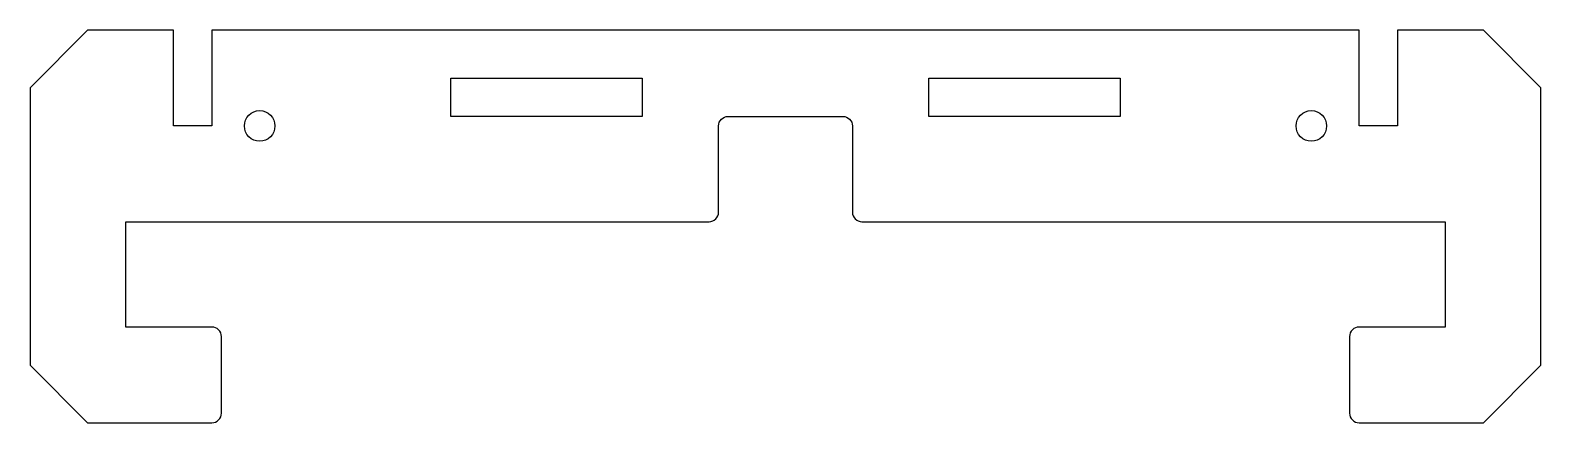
# Model space of a CAD drawing. Header units: millimetres. Extents: x -79 to 79, y -41 to 0.
import ezdxf

# ---------------------------------------------------------------- set-up
doc = ezdxf.new("R2010")
doc.units = ezdxf.units.MM
doc.layers.get('0').update_dxf_attribs({"linetype": 'CONTINUOUS'})

msp = doc.modelspace()

# ---------------------------------------------------------------- linework, layer by layer
msp.add_lwpolyline([(-73, 0), (-79, -6), (-79, -35), (-73, -41), (-60, -41, 0.414214), (-59, -40), (-59, -32, 0.414214), (-60, -31), (-69, -31), (-69, -20), (-8, -20, 0.414214), (-7, -19), (-7, -10, -0.414214), (-6, -9), (6, -9, -0.414214), (7, -10), (7, -19, 0.414214), (8, -20), (69, -20), (69, -31), (60, -31, 0.414214), (59, -32), (59, -40, 0.414214), (60, -41), (73, -41), (79, -35), (79, -6), (73, 0), (64, 0), (64, -10), (60, -10), (60, 0), (-60, 0), (-60, -10), (-64, -10), (-64, 0)], format="xyb", close=True)
for points in [[(-15, -5), (-15, -9), (-35, -9), (-35, -5)], [(35, -5), (35, -9), (15, -9), (15, -5)]]:
    msp.add_lwpolyline(points, close=True)
for centre in [(-55, -10), (55, -10)]:
    msp.add_circle(centre, 1.6)

doc.saveas('drawing.dxf')
